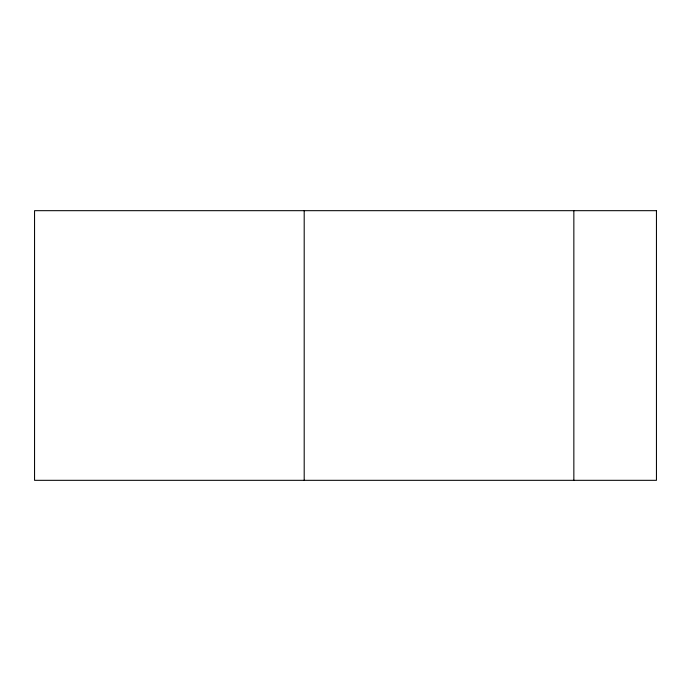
<?xml version="1.0" encoding="UTF-8"?>
<svg xmlns="http://www.w3.org/2000/svg" width="691" height="691" viewBox="0 0 691 691"><rect width="100%" height="100%" fill="white"/><g stroke="black" fill="none" stroke-linecap="round" stroke-linejoin="round"><path stroke-width="1.04" d="M573.85 210.677L573.85 480.323M304.195 210.677L304.195 480.323M656.45 210.677L34.55 210.677L34.55 480.323L656.45 480.323L656.45 210.677"/></g></svg>
